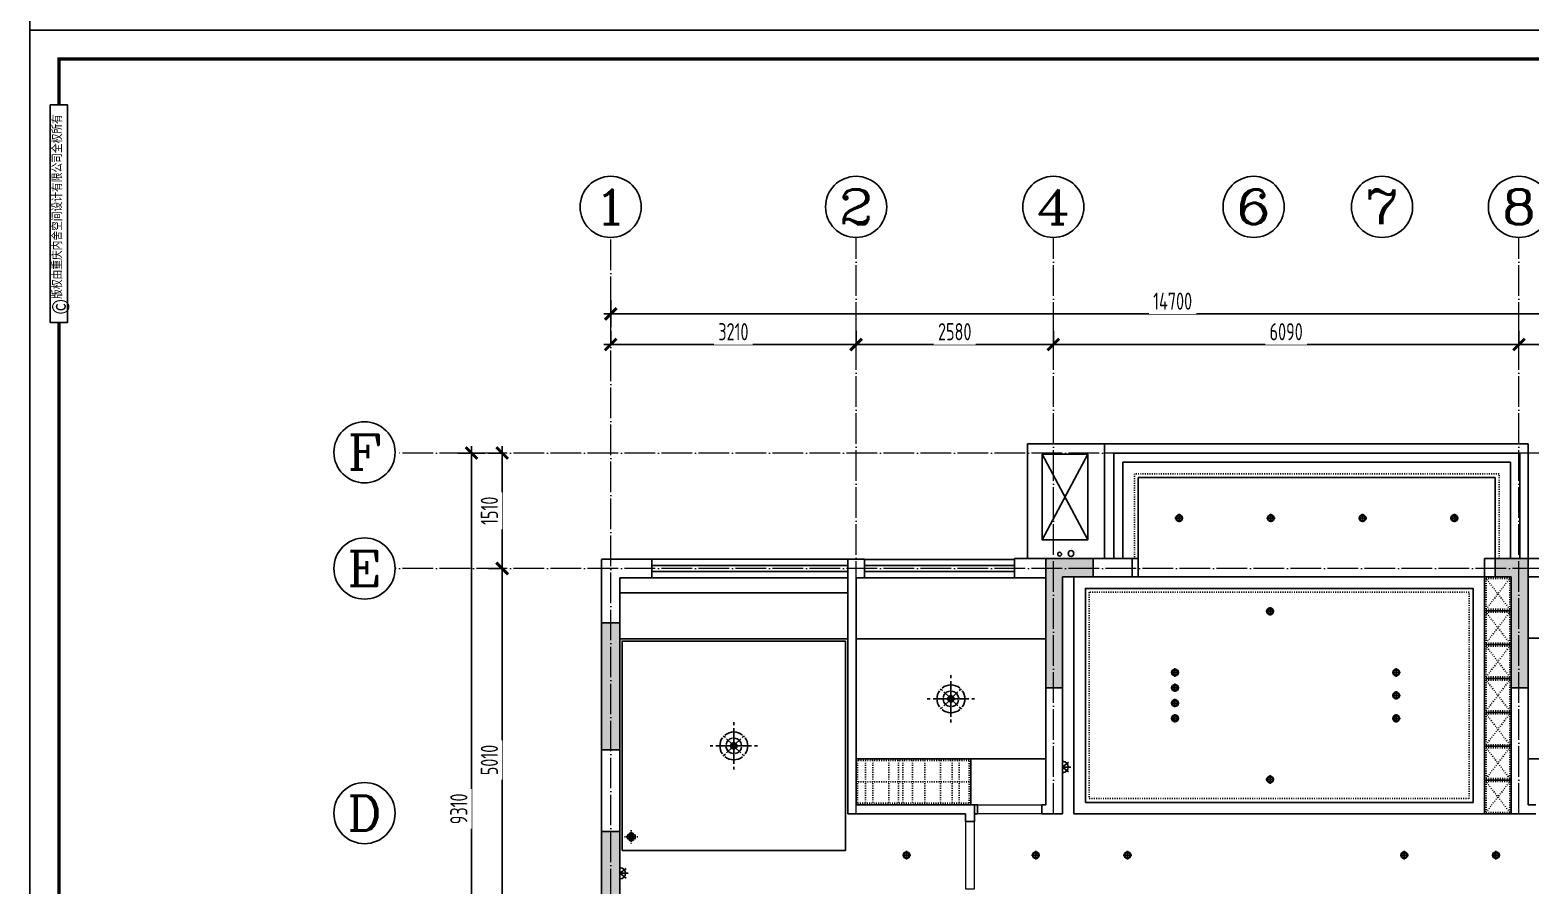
# Model space of a CAD drawing. Header units: inches. Extents: x -50945 to 250244, y -404780 to 18493.
# Drawn here: x 91323 to 110943, y -371012 to -359828 of the extents above; entities that cross this region are included whole.
import ezdxf
from ezdxf.enums import TextEntityAlignment as Align

# ---------------------------------------------------------------- set-up
doc = ezdxf.new("R2010")
doc.units = ezdxf.units.IN
doc.header["$MEASUREMENT"] = 0
doc.linetypes.add('ACAD_ISO03W100', pattern=[30, 12, -18])
doc.linetypes.add('DOTE', pattern=[2.42, 2, -0.2, 0.02, -0.2])
for name, color, linetype in [('15开关布置图-YJ', 2, 'Continuous'), ('AXIS', 1, 'Continuous'), ('AXIS_TEXT', 7, 'Continuous'), ('A图框', 7, 'Continuous'), ('D-ARCHI', 250, 'Continuous'), ('EVH 立面填充', 8, 'Continuous'), ('IBS-003-建筑窗框', 3, 'Continuous'), ('IBS-182-原建筑非承重墙', 150, 'Continuous'), ('IBS-200-原建筑承重墙柱', 200, 'Continuous'), ('IBS-63-原建筑窗', 63, 'Continuous'), ('IDS-040-固定高家具', 40, 'Continuous'), ('IRC-2-天花灯具', 2, 'Continuous'), ('IRC-30-天花轮廓线', 30, 'Continuous'), ('外标注', 50, 'Continuous')]:
    doc.layers.add(name, color=color, linetype=linetype)
doc.layers.add('门', color=65, linetype='Continuous', lineweight=13)
doc.styles.add('04.YBC-外标注3.0', font='', dxfattribs={"width": 0.8, "height": 3})
doc.styles.add('_TCH_AXIS', font='COMPLEX', dxfattribs={"bigfont": 'GBCBIG'})
doc.styles.add('COMPLEX', font='COMPLEX')
doc.styles.add('HBA-DIMT', font='ARCHS.SHX', dxfattribs={"width": 0.8})
doc.styles.get('04.YBC-外标注3.0').set_extended_font_data('SimSun')
doc.dimstyles.new('HBA_40', dxfattribs={"dimscale": 50, "dimtxt": 2.5, "dimasz": 0.1, "dimexe": 2, "dimexo": 2.5, "dimgap": 0.6, "dimtad": 1, "dimdec": 0, "dimrnd": 5, "dimzin": 0, "dimtxsty": 'HBA-DIMT', "dimblk": 'HBA_DIMENSION_TICK', "dimblk1": 'HBA_DIMENSION_TICK', "dimblk2": 'HBA_DIMENSION_TICK', "dimcen": 0.125, "dimclrd": 44, "dimclre": 44, "dimclrt": 2, "dimadec": 0, "dimazin": 0, "dimtfac": 1, "dimtdec": 0, "dimtix": 1, "dimtmove": 1, "dimatfit": 3, "dimldrblk": 'HBA_Leader_Dot', "dimfxl": 0, "dimtvp": 1, "dimtfill": 1, "dimtolj": 1, "dimtzin": 0, "dimarcsym": 0})

# ---------------------------------------------------------------- blocks, each defined once
blk = doc.blocks.new('HBA_DIMENSION_TICK')
at = {"color": 0, "linetype": 'ByBlock'}
for p, q in [((-10, 0), (0, 0)), ((0, 0), (10, 0))]:
    blk.add_line(p, q, dxfattribs=at)
at = {"color": 50, "linetype": 'ByBlock'}
blk.add_solid([(-10, -7), (-7, -10), (7, 10), (10, 7)], dxfattribs=at)
blk = doc.blocks.new('*D572')
at = {"layer": 'Defpoints', "color": 0, "transparency": 16777216}
for p in [(102129, -363942), (98919, -364167), (102129, -364167)]:
    blk.add_point(p, dxfattribs=at)
at = {"layer": '外标注', "color": 44, "lineweight": -2, "transparency": 16777216}
for p, q in [((98919, -363942), (98919, -363762)), ((98928, -363942), (102120, -363942)), ((102129, -363942), (102129, -363762))]:
    blk.add_line(p, q, dxfattribs=at)
at = {"layer": '外标注', "color": 44, "lineweight": -2, "transparency": 16777216, "xscale": 9, "yscale": 9, "zscale": 9, "rotation": 180}
blk.add_blockref('HBA_DIMENSION_TICK', (98919, -363942), dxfattribs=at)
at = {"layer": '外标注', "color": 44, "lineweight": -2, "transparency": 16777216, "xscale": 9, "yscale": 9, "zscale": 9}
blk.add_blockref('HBA_DIMENSION_TICK', (102129, -363942), dxfattribs=at)
at = {"layer": '外标注', "color": 2, "transparency": 16777216, "insert": (100524, -363775), "char_height": 225, "attachment_point": 5, "style": 'HBA-DIMT', "bg_fill": 3, "box_fill_scale": 1.25, "bg_fill_color": 256, "bg_fill_true_color": 13158600, "bg_fill_transparency": 0}
blk.add_mtext('\\A1;3210', dxfattribs=at)
blk = doc.blocks.new('HBA_Leader_Dot')
at = {"color": 0, "linetype": 'ByBlock'}
blk.add_line((-5, 0), (-10, 0), dxfattribs=at)
at = {"color": 0, "linetype": 'ByBlock', "const_width": 5}
blk.add_lwpolyline([(-2.5, 0, 1), (2.5, 0, 1)], format="xyb", close=True, dxfattribs=at)
blk = doc.blocks.new('*D573')
at = {"layer": 'Defpoints', "color": 0, "transparency": 16777216}
for p in [(104709, -363942), (102129, -364167), (104709, -364167)]:
    blk.add_point(p, dxfattribs=at)
at = {"layer": '外标注', "color": 44, "lineweight": -2, "transparency": 16777216}
for p, q in [((102129, -363942), (102129, -363762)), ((102138, -363942), (104700, -363942)), ((104709, -363942), (104709, -363762))]:
    blk.add_line(p, q, dxfattribs=at)
at = {"layer": '外标注', "color": 44, "lineweight": -2, "transparency": 16777216, "xscale": 9, "yscale": 9, "zscale": 9, "rotation": 180}
blk.add_blockref('HBA_DIMENSION_TICK', (102129, -363942), dxfattribs=at)
at = {"layer": '外标注', "color": 44, "lineweight": -2, "transparency": 16777216, "xscale": 9, "yscale": 9, "zscale": 9}
blk.add_blockref('HBA_DIMENSION_TICK', (104709, -363942), dxfattribs=at)
at = {"layer": '外标注', "color": 2, "transparency": 16777216, "insert": (103419, -363775), "char_height": 225, "attachment_point": 5, "style": 'HBA-DIMT', "bg_fill": 3, "box_fill_scale": 1.25, "bg_fill_color": 256, "bg_fill_true_color": 13158600, "bg_fill_transparency": 0}
blk.add_mtext('\\A1;2580', dxfattribs=at)
blk = doc.blocks.new('*D574')
at = {"layer": 'Defpoints', "color": 0, "transparency": 16777216}
for p in [(110799, -363942), (104709, -364167), (110799, -364167)]:
    blk.add_point(p, dxfattribs=at)
at = {"layer": '外标注', "color": 44, "lineweight": -2, "transparency": 16777216}
for p, q in [((104709, -363942), (104709, -363762)), ((104718, -363942), (110790, -363942)), ((110799, -363942), (110799, -363762))]:
    blk.add_line(p, q, dxfattribs=at)
at = {"layer": '外标注', "color": 44, "lineweight": -2, "transparency": 16777216, "xscale": 9, "yscale": 9, "zscale": 9, "rotation": 180}
blk.add_blockref('HBA_DIMENSION_TICK', (104709, -363942), dxfattribs=at)
at = {"layer": '外标注', "color": 44, "lineweight": -2, "transparency": 16777216, "xscale": 9, "yscale": 9, "zscale": 9}
blk.add_blockref('HBA_DIMENSION_TICK', (110799, -363942), dxfattribs=at)
at = {"layer": '外标注', "color": 2, "transparency": 16777216, "insert": (107754, -363775), "char_height": 225, "attachment_point": 5, "style": 'HBA-DIMT', "bg_fill": 3, "box_fill_scale": 1.25, "bg_fill_color": 256, "bg_fill_true_color": 13158600, "bg_fill_transparency": 0}
blk.add_mtext('\\A1;6090', dxfattribs=at)
blk = doc.blocks.new('*D575')
at = {"layer": 'Defpoints', "color": 0, "transparency": 16777216}
for p in [(113619, -363942), (110799, -364167), (113619, -364167)]:
    blk.add_point(p, dxfattribs=at)
at = {"layer": '外标注', "color": 44, "lineweight": -2, "transparency": 16777216}
for p, q in [((110799, -363942), (110799, -363762)), ((110808, -363942), (113610, -363942)), ((113619, -363942), (113619, -363762))]:
    blk.add_line(p, q, dxfattribs=at)
at = {"layer": '外标注', "color": 44, "lineweight": -2, "transparency": 16777216, "xscale": 9, "yscale": 9, "zscale": 9, "rotation": 180}
blk.add_blockref('HBA_DIMENSION_TICK', (110799, -363942), dxfattribs=at)
at = {"layer": '外标注', "color": 44, "lineweight": -2, "transparency": 16777216, "xscale": 9, "yscale": 9, "zscale": 9}
blk.add_blockref('HBA_DIMENSION_TICK', (113619, -363942), dxfattribs=at)
at = {"layer": '外标注', "color": 2, "transparency": 16777216, "insert": (112209, -363775), "char_height": 225, "attachment_point": 5, "style": 'HBA-DIMT', "bg_fill": 3, "box_fill_scale": 1.25, "bg_fill_color": 256, "bg_fill_true_color": 13158600, "bg_fill_transparency": 0}
blk.add_mtext('\\A1;2820', dxfattribs=at)
blk = doc.blocks.new('*D576')
at = {"layer": 'Defpoints', "color": 0, "transparency": 16777216}
for p in [(113619, -363542), (98919, -363942), (113619, -363942)]:
    blk.add_point(p, dxfattribs=at)
at = {"layer": '外标注', "color": 44, "lineweight": -2, "transparency": 16777216}
for p, q in [((98919, -363717), (98919, -363362)), ((113619, -363717), (113619, -363362)), ((98928, -363542), (113610, -363542))]:
    blk.add_line(p, q, dxfattribs=at)
at = {"layer": '外标注', "color": 44, "lineweight": -2, "transparency": 16777216, "xscale": 9, "yscale": 9, "zscale": 9, "rotation": 180}
blk.add_blockref('HBA_DIMENSION_TICK', (98919, -363542), dxfattribs=at)
at = {"layer": '外标注', "color": 44, "lineweight": -2, "transparency": 16777216, "xscale": 9, "yscale": 9, "zscale": 9}
blk.add_blockref('HBA_DIMENSION_TICK', (113619, -363542), dxfattribs=at)
at = {"layer": '外标注', "color": 2, "transparency": 16777216, "insert": (106269, -363375), "char_height": 225, "attachment_point": 5, "style": 'HBA-DIMT', "bg_fill": 3, "box_fill_scale": 1.25, "bg_fill_color": 256, "bg_fill_true_color": 13158600, "bg_fill_transparency": 0}
blk.add_mtext('\\A1;14700', dxfattribs=at)
blk = doc.blocks.new('*D579')
at = {"layer": 'Defpoints', "color": 0, "transparency": 16777216}
for p in [(97499, -366872), (97700, -366872), (97700, -371882)]:
    blk.add_point(p, dxfattribs=at)
at = {"layer": '外标注', "color": 44, "lineweight": -2, "transparency": 16777216}
for p, q in [((97499, -366872), (97319, -366872)), ((97499, -371873), (97499, -366881)), ((97499, -371882), (97319, -371882))]:
    blk.add_line(p, q, dxfattribs=at)
at = {"layer": '外标注', "color": 44, "lineweight": -2, "transparency": 16777216, "xscale": 9, "yscale": 9, "zscale": 9}
for p, rotation in [((97499, -366872), 90), ((97499, -371882), 270)]:
    blk.add_blockref('HBA_DIMENSION_TICK', p, dxfattribs=dict(at, rotation=rotation))
at = {"layer": '外标注', "color": 2, "transparency": 16777216, "insert": (97332, -369377), "char_height": 225, "attachment_point": 5, "rotation": 90, "style": 'HBA-DIMT', "bg_fill": 3, "box_fill_scale": 1.25, "bg_fill_color": 256, "bg_fill_true_color": 13158600, "bg_fill_transparency": 0}
blk.add_mtext('\\A1;5010', dxfattribs=at)
blk = doc.blocks.new('*D580')
at = {"layer": 'Defpoints', "color": 0, "transparency": 16777216}
for p in [(97499, -365362), (97700, -365362), (97700, -366872)]:
    blk.add_point(p, dxfattribs=at)
at = {"layer": '外标注', "color": 44, "lineweight": -2, "transparency": 16777216}
for p, q in [((97499, -365362), (97319, -365362)), ((97499, -366863), (97499, -365371)), ((97499, -366872), (97319, -366872))]:
    blk.add_line(p, q, dxfattribs=at)
at = {"layer": '外标注', "color": 44, "lineweight": -2, "transparency": 16777216, "xscale": 9, "yscale": 9, "zscale": 9}
for p, rotation in [((97499, -365362), 90), ((97499, -366872), 270)]:
    blk.add_blockref('HBA_DIMENSION_TICK', p, dxfattribs=dict(at, rotation=rotation))
at = {"layer": '外标注', "color": 2, "transparency": 16777216, "insert": (97332, -366117), "char_height": 225, "attachment_point": 5, "rotation": 90, "style": 'HBA-DIMT', "bg_fill": 3, "box_fill_scale": 1.25, "bg_fill_color": 256, "bg_fill_true_color": 13158600, "bg_fill_transparency": 0}
blk.add_mtext('\\A1;1510', dxfattribs=at)
blk = doc.blocks.new('*D581')
at = {"layer": 'Defpoints', "color": 0, "transparency": 16777216}
for p in [(97099, -365362), (97499, -365362), (97499, -374671)]:
    blk.add_point(p, dxfattribs=at)
at = {"layer": '外标注', "color": 44, "lineweight": -2, "transparency": 16777216}
for p, q in [((97274, -365362), (96919, -365362)), ((97099, -374662), (97099, -365371)), ((97274, -374671), (96919, -374671))]:
    blk.add_line(p, q, dxfattribs=at)
at = {"layer": '外标注', "color": 44, "lineweight": -2, "transparency": 16777216, "xscale": 9, "yscale": 9, "zscale": 9}
for p, rotation in [((97099, -365362), 90), ((97099, -374671), 270)]:
    blk.add_blockref('HBA_DIMENSION_TICK', p, dxfattribs=dict(at, rotation=rotation))
at = {"layer": '外标注', "color": 2, "transparency": 16777216, "insert": (96932, -370016), "char_height": 225, "attachment_point": 5, "rotation": 90, "style": 'HBA-DIMT', "bg_fill": 3, "box_fill_scale": 1.25, "bg_fill_color": 256, "bg_fill_true_color": 13158600, "bg_fill_transparency": 0}
blk.add_mtext('\\A1;9310', dxfattribs=at)
blk = doc.blocks.new('_AXISO')
blk.add_circle((0, 0), 0.5)
at = {"layer": 'AXIS_TEXT', "style": 'COMPLEX', "width": 1.041667}
blk.add_attdef('A', text='', height=0.56, dxfattribs=at).set_placement((-0.25, -0.28), (0.25, -0.28), align=Align.FIT)
blk = doc.blocks.new('gegeg')
at = {"layer": 'A图框'}
for points in [[(162587, -39218), (162587, -60008), (133187, -60008), (133187, -39218)], [(133431, -40125), (133643, -40125), (133643, -42755), (133431, -42755)]]:
    blk.add_lwpolyline(points, close=True, dxfattribs=at)
at = {"layer": 'A图框', "const_width": 42}
for points in [[(133537, -40125), (133537, -39568), (162237, -39568), (162237, -57908)], [(133537, -57908), (133537, -42755)]]:
    blk.add_lwpolyline(points, dxfattribs=at)
at = {"layer": 'A图框', "rotation": 90, "style": '04.YBC-外标注3.0'}
for s, insert, char_height, width, attachment_point in [('版权由重庆内舍空间设计有限公司全权所有', (133460, -42471), 105, 2420.6, 1), ('©', (133559, -42567), 210, 191.34, 5)]:
    blk.add_mtext(s, dxfattribs=dict(at, insert=insert, char_height=char_height, width=width, attachment_point=attachment_point))
blk = doc.blocks.new('A$C2C253EB8')
at = {"layer": 'IRC-2-天花灯具', "color": 250}
for p, q in [((0, 55), (110, 55)), ((55, 0), (55, 110))]:
    blk.add_line(p, q, dxfattribs=at)
at = {"layer": 'IRC-2-天花灯具', "color": 2}
blk.add_ellipse((55, 55), major_axis=(44, 0), ratio=1, start_param=1.571461413961594, end_param=7.85464672114118, dxfattribs=at)
at = {"layer": 'IRC-2-天花灯具', "color": 251}
blk.add_ellipse((55, 55), major_axis=(33, 0), ratio=1, start_param=1.570667, end_param=7.853852, dxfattribs=at)
blk = doc.blocks.new('A$C677541E1')
at = {"linetype": 'Continuous'}
for p, q in [((611, 1221), (611, 1145)), ((611, 1145), (611, 1221)), ((368, 854), (398, 823)), ((398, 823), (368, 854)), ((428, 793), (580, 642)), ((580, 642), (428, 793)), ((611, 1069), (611, 689)), ((611, 689), (611, 1069)), ((642, 642), (793, 793)), ((793, 793), (642, 642)), ((823, 823), (854, 854)), ((854, 854), (823, 823)), ((0, 611), (76, 611)), ((76, 611), (0, 611)), ((153, 611), (532, 611)), ((532, 611), (153, 611)), ((368, 368), (398, 398)), ((398, 398), (368, 368)), ((428, 428), (580, 580)), ((580, 580), (428, 428)), ((611, 532), (611, 153)), ((611, 153), (611, 532)), ((642, 580), (793, 428)), ((793, 428), (642, 580)), ((689, 611), (1069, 611)), ((1069, 611), (689, 611)), ((823, 398), (854, 368)), ((854, 368), (823, 398)), ((1221, 611), (1145, 611)), ((1145, 611), (1221, 611)), ((611, 76), (611, 0)), ((611, 0), (611, 76))]:
    blk.add_line(p, q, dxfattribs=at)
at = {"linetype": 'Continuous', "extrusion": (0, 0, -1)}
for major_axis, start_param, end_param in [((-358, 1), -0.003333, 0.613772), ((349, 78), 4.06277, 4.162216), ((349, 78), 4.06277, 4.162216), ((-358, 0), 0.888621, 2.252972), ((-349, 78), 2.120969, 2.220415), ((-349, 78), 2.120969, 2.220415), ((358, 1), -0.613772, 0.003333), ((358, 1), 2.52782, 3.144925), ((78.3, 0), 0.000513, 6.283698), ((78.3, 1), 3.385592, 4.494095), ((-78.3, 1), -1.352502, -0.243999), ((-39.1, 0.4), 3.131185, 9.41437), ((39.1, 0.4), 3.382419, 4.490922), ((-39.1, 0.4), -1.349329, -0.240826), ((-39.1, 0.4), 1.792263, 2.900766), ((39.1, 0.4), 0.240826, 1.349329), ((-78.3, 1), 1.78909, 2.897593), ((78.3, 1), 0.243999, 1.352502), ((-358, 1), 3.13826, 3.755365), ((-349, 78), -1.020623, -0.921177), ((-349, 78), -1.020623, -0.921177), ((-358, 0), 4.030214, 5.394564), ((349, 78), 0.921177, 1.020623), ((349, 78), 0.921177, 1.020623)]:
    blk.add_ellipse((611, 611), major_axis=major_axis, ratio=1, start_param=start_param, end_param=end_param, dxfattribs=at)
at = {"linetype": 'Continuous'}
for major_axis, start_param, end_param in [((-141, 143), -0.608759, 0.008346), ((-146, 139), -0.825662, -0.726216), ((-146, 139), -0.825662, -0.726216), ((-143, 142), 4.028499, 5.392849), ((-171, 105), 0.467757, 0.567203), ((-171, 105), 0.467757, 0.567203), ((-143, 142), 0.886906, 2.251257), ((-144, 140), -0.014456, 0.602649), ((-32.1, 30.1), 3.109878, 9.393063), ((-32.1, 30.1), 0.2, 1.308503), ((-14.8, 16.2), 3.186593, 9.469778), ((-31, 31.2), -1.336602, -0.228099), ((-31, 31.2), 1.804991, 2.913494), ((-15.1, 16), 0.25847, 1.366973), ((-16.1, 15), -1.374959, -0.266456), ((-16.1, 15), 1.766633, 2.875136), ((-146, 139), 2.315931, 2.415377), ((-146, 139), 2.315931, 2.415377), ((-15.1, 16), 3.400063, 4.508566), ((-141, 143), 2.532833, 3.149938), ((-32.1, 30.1), 3.341592, 4.450095), ((-144, 140), 3.127137, 3.744242), ((-171, 105), 3.609349, 3.708795), ((-171, 105), 3.609349, 3.708795)]:
    blk.add_ellipse((611, 611), major_axis=major_axis, ratio=1, start_param=start_param, end_param=end_param, dxfattribs=at)
blk = doc.blocks.new('fhty')
at = {"layer": 'IRC-2-天花灯具'}
for p, q in [((717910, -196860), (717910, -197065)), ((717910, -196962), (717990, -196900)), ((717910, -196962), (718019, -196962)), ((717910, -196962), (717990, -197025))]:
    blk.add_line(p, q, dxfattribs=at)
blk.add_arc((717910, -196962), 74.3, 270, 90, dxfattribs=at)

msp = doc.modelspace()

# ---------------------------------------------------------------- hatches: boundary and pattern name
at = {"layer": 'EVH 立面填充'}
h = msp.add_hatch(color=256, dxfattribs=at)
h.dxf.hatch_style = 1
h.paths.add_polyline_path([(104828.67, -366982.18), (105228.67, -366982.18), (105228.67, -366742.18), (104608.67, -366742.18), (104608.67, -368432.18), (104828.67, -368432.18)])
h = msp.add_hatch(color=256, dxfattribs=at)
h.dxf.hatch_style = 1
h.paths.add_polyline_path([(110698.67, -366982.18), (110698.67, -368432.18), (110918.67, -368432.18), (110918.67, -366742.18), (110488.67, -366742.18), (110488.67, -366982.18)])
h = msp.add_hatch(color=256, dxfattribs=at)
h.dxf.hatch_style = 1
h.paths.add_polyline_path([(98798.67, -369242.18), (99038.67, -369242.18), (99038.67, -367582.18), (98798.67, -367582.18)])
h = msp.add_hatch(color=256, dxfattribs=at)
h.dxf.hatch_style = 1
h.paths.add_polyline_path([(99038.67, -371762.18), (99038.67, -370312.18), (98798.67, -370312.18), (98798.67, -372002.18), (99438.67, -372002.18), (99438.67, -371762.18)])

# ---------------------------------------------------------------- linework, layer by layer
for p in [(110348.67, -367425.04), (110348.67, -367867.89), (110348.67, -368310.75), (110348.67, -368753.61), (110348.67, -369196.47), (110348.67, -369639.32)]:
    msp.add_point(p)
at = {"layer": 'IBS-003-建筑窗框', "color": 251, "ltscale": 10}
for p, q in [((110918.67, -365241.94), (105378.67, -365241.94)), ((105378.67, -365241.94), (105378.67, -366742.18)), ((110918.67, -366742.18), (110918.67, -365241.94)), ((110688.67, -365481.94), (105618.67, -365481.94)), ((105618.67, -365481.94), (105618.67, -366742.18)), ((110688.67, -366742.18), (110688.67, -365481.94)), ((110488.67, -365681.94), (105818.67, -365681.94)), ((105818.67, -365681.94), (105818.67, -366742.18)), ((110488.67, -366742.18), (110488.67, -365681.94)), ((99458.67, -366751.18), (102018.67, -366751.18)), ((102238.67, -366752.18), (104198.67, -366752.18)), ((99458.67, -366992.18), (102018.67, -366992.18)), ((102238.67, -366992.18), (104198.67, -366992.18))]:
    msp.add_line(p, q, dxfattribs=at)
at = {"layer": 'IBS-182-原建筑非承重墙'}
for p, q in [((104368.67, -366742.18), (104368.67, -365241.94)), ((105378.67, -365241.94), (104368.67, -365241.94)), ((104560.74, -366495.84), (105158.86, -365377.05)), ((105158.86, -366495.84), (104560.74, -365377.05)), ((99458.67, -366751.18), (98798.67, -366751.18)), ((98798.67, -367582.18), (98798.67, -366752.18)), ((99458.67, -366992.18), (99458.67, -366751.18)), ((102018.67, -366751.18), (102238.67, -366751.18)), ((102018.67, -370082.18), (102018.67, -366752.18)), ((102238.67, -366751.18), (102238.67, -366992.18)), ((104198.67, -366992.18), (104198.67, -366742.18)), ((104198.67, -366742.18), (104608.67, -366742.18)), ((105228.67, -366742.18), (105738.67, -366742.18)), ((105738.67, -366982.18), (105738.67, -366742.18)), ((110918.67, -366742.18), (111268.67, -366742.18)), ((99038.67, -367582.18), (99038.67, -366992.18)), ((99038.67, -366992.18), (99458.67, -366992.18)), ((102128.67, -369962.18), (102128.67, -366992.18)), ((102128.67, -366992.18), (102238.67, -366992.18)), ((104608.67, -366992.18), (104198.67, -366992.18)), ((105738.67, -366982.18), (105228.67, -366982.18)), ((111268.67, -366982.18), (110918.67, -366982.18)), ((99038.67, -367792.18), (102018.67, -367792.18)), ((104608.67, -367792.18), (102128.67, -367792.18)), ((104608.67, -368432.18), (104608.67, -369962.18)), ((104828.67, -368432.18), (104828.67, -370082.18)), ((110698.67, -368432.18), (110698.67, -370082.18)), ((110918.67, -368432.18), (110918.67, -369962.18)), ((98798.67, -370312.18), (98798.67, -369242.18)), ((99038.67, -370312.18), (99038.67, -369242.18)), ((103678.67, -369962.18), (102128.67, -369962.18)), ((103678.67, -370182.18), (103678.67, -369962.18)), ((104558.67, -370082.18), (104558.67, -369962.18)), ((104558.67, -369962.18), (104608.67, -369962.18)), ((111018.67, -369962.18), (110918.67, -369962.18)), ((103558.67, -370082.18), (102018.67, -370082.18)), ((103558.67, -370182.18), (103558.67, -370082.18)), ((103678.67, -370182.18), (103558.67, -370182.18)), ((104828.67, -370082.18), (104558.67, -370082.18)), ((111018.67, -370082.18), (110698.67, -370082.18))]:
    msp.add_line(p, q, dxfattribs=at)
for points in [[(104560.74, -365377.05), (105158.86, -365377.05), (105158.86, -366495.84), (104560.74, -366495.84)], [(105738.67, -366982.18), (105818.67, -366982.18), (105818.67, -366742.18), (105738.67, -366742.18)], [(110348.67, -366982.18), (110488.67, -366982.18), (110488.67, -366742.18), (110348.67, -366742.18)], [(103678.67, -369962.18), (103718.67, -369962.18), (103718.67, -370082.18), (103678.67, -370082.18)]]:
    msp.add_lwpolyline(points, close=True, dxfattribs=at)
for centre, radius in [((104790.89, -366684.27), 25), ((104939.85, -366675.7), 37.5)]:
    msp.add_circle(centre, radius, dxfattribs=at)
at = {"layer": 'IBS-200-原建筑承重墙柱', "ltscale": 0.02}
for p, q in [((104608.67, -368432.18), (104608.67, -366742.18)), ((105228.67, -366742.18), (104608.67, -366742.18)), ((105228.67, -366742.18), (105228.67, -366982.18)), ((110488.67, -366982.18), (110488.67, -366742.18)), ((110918.67, -366742.18), (110488.67, -366742.18)), ((110918.67, -368432.18), (110918.67, -366742.18)), ((104828.67, -366982.18), (104828.67, -368432.18)), ((104828.67, -366982.18), (105228.67, -366982.18)), ((110698.67, -366982.18), (110488.67, -366982.18)), ((110698.67, -368432.18), (110698.67, -366982.18)), ((98798.67, -367582.18), (99038.67, -367582.18)), ((98798.67, -369242.18), (98798.67, -367582.18)), ((99038.67, -367582.18), (99038.67, -369242.18)), ((104828.67, -368432.18), (104608.67, -368432.18)), ((110918.67, -368432.18), (110698.67, -368432.18)), ((98798.67, -369242.18), (99038.67, -369242.18)), ((99038.67, -370312.18), (98798.67, -370312.18)), ((98798.67, -370312.18), (98798.67, -372002.18)), ((99038.67, -370312.18), (99038.67, -371762.18))]:
    msp.add_line(p, q, dxfattribs=at)
at = {"layer": 'IBS-63-原建筑窗'}
for p, q in [((110808.67, -365361.94), (105498.67, -365361.94)), ((105498.67, -365361.94), (105498.67, -366742.18)), ((110808.67, -366742.18), (110808.67, -365361.94)), ((99458.67, -366831.18), (102018.67, -366831.18)), ((102238.67, -366832.18), (104198.67, -366832.18)), ((99458.67, -366912.18), (102018.67, -366912.18)), ((102238.67, -366912.18), (104198.67, -366912.18))]:
    msp.add_line(p, q, dxfattribs=at)
at = {"layer": 'IDS-040-固定高家具'}
for p, q in [((110348.67, -366982.18), (110348.67, -370082.18)), ((110348.67, -366982.18), (110698.67, -366982.18)), ((110348.67, -367425.04), (110698.67, -367425.04)), ((110348.67, -367867.89), (110698.67, -367867.89)), ((110348.67, -368310.75), (110698.67, -368310.75)), ((110348.67, -368753.61), (110698.67, -368753.61)), ((110348.67, -369196.47), (110698.67, -369196.47)), ((103628.67, -369362.18), (102128.67, -369362.18)), ((103628.67, -369962.18), (103628.67, -369362.18)), ((110348.67, -369639.32), (110698.67, -369639.32)), ((110348.67, -370082.18), (110698.67, -370082.18))]:
    msp.add_line(p, q, dxfattribs=at)
at = {"layer": 'IDS-040-固定高家具', "linetype": 'ACAD_ISO03W100'}
for p, q in [((110368.67, -367405.04), (110678.67, -367002.18)), ((110678.67, -367405.04), (110368.67, -367002.18)), ((110368.67, -367847.89), (110678.67, -367445.04)), ((110678.67, -367847.89), (110368.67, -367445.04)), ((110368.67, -368290.75), (110678.67, -367887.89)), ((110678.67, -368290.75), (110368.67, -367887.89)), ((110368.67, -368733.61), (110678.67, -368330.75)), ((110678.67, -368733.61), (110368.67, -368330.75)), ((110368.67, -369176.47), (110678.67, -368773.61)), ((110678.67, -369176.47), (110368.67, -368773.61)), ((110368.67, -369619.32), (110678.67, -369216.47)), ((110678.67, -369619.32), (110368.67, -369216.47)), ((102252.09, -369382.18), (102252.09, -369942.18)), ((102347.13, -369382.18), (102347.13, -369942.18)), ((102557.37, -369382.18), (102557.37, -369942.18)), ((102681.21, -369382.18), (102681.21, -369942.18)), ((102738.81, -369382.18), (102738.81, -369942.18)), ((102865.52, -369382.18), (102865.52, -369942.18)), ((103026.8, -369382.18), (103026.8, -369942.18)), ((103231.28, -369382.18), (103231.28, -369942.18)), ((103386.8, -369382.18), (103386.8, -369942.18)), ((103476.08, -369382.18), (103476.08, -369942.18)), ((103608.67, -369662.18), (102148.67, -369662.18)), ((110368.67, -370062.18), (110678.67, -369659.32)), ((110678.67, -370062.18), (110368.67, -369659.32))]:
    msp.add_line(p, q, dxfattribs=at)
for points in [[(110368.67, -367405.04), (110678.67, -367405.04), (110678.67, -367002.18), (110368.67, -367002.18)], [(110368.67, -367847.89), (110678.67, -367847.89), (110678.67, -367445.04), (110368.67, -367445.04)], [(110368.67, -368290.75), (110678.67, -368290.75), (110678.67, -367887.89), (110368.67, -367887.89)], [(110368.67, -368733.61), (110678.67, -368733.61), (110678.67, -368330.75), (110368.67, -368330.75)], [(110368.67, -369176.47), (110678.67, -369176.47), (110678.67, -368773.61), (110368.67, -368773.61)], [(110368.67, -369619.32), (110678.67, -369619.32), (110678.67, -369216.47), (110368.67, -369216.47)], [(102148.67, -369942.18), (103608.67, -369942.18), (103608.67, -369382.18), (102148.67, -369382.18)], [(110368.67, -370062.18), (110678.67, -370062.18), (110678.67, -369659.32), (110368.67, -369659.32)]]:
    msp.add_lwpolyline(points, close=True, dxfattribs=at)
at = {"layer": 'IRC-2-天花灯具', "linetype": 'ACAD_ISO03W100'}
for p, q in [((105768.67, -365631.94), (105768.67, -366742.18)), ((110538.67, -365631.94), (105768.67, -365631.94)), ((110538.67, -366742.18), (110538.67, -365631.94))]:
    msp.add_line(p, q, dxfattribs=at)
msp.add_lwpolyline([(105178.67, -369882.18), (110148.67, -369882.18), (110148.67, -367182.18), (105178.67, -367182.18)], close=True, dxfattribs=at)
at = {"layer": 'IRC-30-天花轮廓线'}
for p, q in [((104978.67, -366982.18), (104978.67, -370082.18)), ((105738.67, -366982.18), (110348.67, -366982.18)), ((99038.67, -367192.18), (102018.67, -367192.18)), ((113498.67, -367782.18), (110918.67, -367782.18)), ((103628.67, -369362.18), (104608.67, -369362.18)), ((113498.67, -369362.18), (110918.67, -369362.18)), ((104978.67, -370082.18), (110348.67, -370082.18))]:
    msp.add_line(p, q, dxfattribs=at)
for points in [[(105128.67, -369932.18), (110198.67, -369932.18), (110198.67, -367132.18), (105128.67, -367132.18)], [(99068.67, -370562.18), (101988.67, -370562.18), (101988.67, -367822.18), (99068.67, -367822.18)]]:
    msp.add_lwpolyline(points, close=True, dxfattribs=at)
at = {"layer": '门', "color": 8, "lineweight": 5}
for points in [[(103718.67, -369962.18), (104558.67, -369962.18), (104558.67, -370082.18), (103718.67, -370082.18)], [(103558.37, -371062.18), (103678.67, -371062.18), (103678.67, -370182.18), (103558.37, -370182.18)]]:
    msp.add_lwpolyline(points, close=True, dxfattribs=at)

# ---------------------------------------------------------------- block references
at = {"layer": '15开关布置图-YJ', "color": 2, "xscale": 1.081091401797356, "yscale": 1.081091401797356, "zscale": 1.081091401797356}
msp.add_blockref('gegeg', (-52664.31, -294954.08), dxfattribs=at)
at = {"layer": 'AXIS'}
ref = msp.add_blockref('_AXISO', (98918.67, -362141.94), dxfattribs=dict(at, xscale=800, yscale=800, zscale=800))
ref.add_attrib('A', '1', dxfattribs={"layer": 'AXIS_TEXT', "height": 452.55, "style": '_TCH_AXIS', "width": 2.333333}).set_placement((98692.4, -362368.21), (99144.95, -362368.21), align=Align.FIT)
ref = msp.add_blockref('_AXISO', (102128.67, -362141.94), dxfattribs=dict(at, xscale=800, yscale=800, zscale=800))
ref.add_attrib('A', '2', dxfattribs={"layer": 'AXIS_TEXT', "height": 452.55, "style": '_TCH_AXIS', "width": 1.5}).set_placement((101902.4, -362368.21), (102354.95, -362368.21), align=Align.FIT)
ref = msp.add_blockref('_AXISO', (104708.67, -362141.94), dxfattribs=dict(at, xscale=800, yscale=800, zscale=800))
ref.add_attrib('A', '4', dxfattribs={"layer": 'AXIS_TEXT', "height": 452.55, "style": '_TCH_AXIS', "width": 1.3125}).set_placement((104482.4, -362368.21), (104934.95, -362368.21), align=Align.FIT)
ref = msp.add_blockref('_AXISO', (107328.37, -362141.94), dxfattribs=dict(at, xscale=800, yscale=800, zscale=800))
ref.add_attrib('A', '6', dxfattribs={"layer": 'AXIS_TEXT', "height": 452.55, "style": '_TCH_AXIS', "width": 1.5}).set_placement((107102.1, -362368.21), (107554.64, -362368.21), align=Align.FIT)
ref = msp.add_blockref('_AXISO', (109008.37, -362141.94), dxfattribs=dict(at, xscale=800, yscale=800, zscale=800))
ref.add_attrib('A', '7', dxfattribs={"layer": 'AXIS_TEXT', "height": 452.55, "style": '_TCH_AXIS', "width": 1.5}).set_placement((108782.1, -362368.21), (109234.64, -362368.21), align=Align.FIT)
ref = msp.add_blockref('_AXISO', (110798.67, -362141.94), dxfattribs=dict(at, xscale=800, yscale=800, zscale=800))
ref.add_attrib('A', '8', dxfattribs={"layer": 'AXIS_TEXT', "height": 452.55, "style": '_TCH_AXIS', "width": 1.5}).set_placement((110572.4, -362368.21), (111024.95, -362368.21), align=Align.FIT)
ref = msp.add_blockref('_AXISO', (95698.8, -365351.94), dxfattribs=dict(at, xscale=800, yscale=800, zscale=800))
ref.add_attrib('A', 'F', dxfattribs={"layer": 'AXIS_TEXT', "height": 452.55, "style": '_TCH_AXIS', "width": 1.3125}).set_placement((95472.52, -365578.21), (95925.07, -365578.21), align=Align.FIT)
ref = msp.add_blockref('_AXISO', (95698.67, -366872.18), dxfattribs=dict(at, xscale=800, yscale=800, zscale=800))
ref.add_attrib('A', 'E', dxfattribs={"layer": 'AXIS_TEXT', "height": 452.55, "style": '_TCH_AXIS', "width": 1.3125}).set_placement((95472.4, -367098.45), (95924.95, -367098.45), align=Align.FIT)
ref = msp.add_blockref('_AXISO', (95698.67, -370071.95), dxfattribs=dict(at, xscale=800, yscale=800, zscale=800))
ref.add_attrib('A', 'D', dxfattribs={"layer": 'AXIS_TEXT', "height": 452.55, "style": '_TCH_AXIS', "width": 1.235294}).set_placement((95472.4, -370298.22), (95924.95, -370298.22), align=Align.FIT)
at = {"layer": 'IRC-2-天花灯具', "rotation": 180}
for p in [(106408.67, -366157.06), (107608.67, -366157.06), (108808.67, -366157.06), (110008.67, -366157.06), (107598.67, -367377.18, 0), (106354.94, -368177.18), (109248.67, -368177.18, 0), (106354.94, -368377.18), (106354.94, -368577.18), (109248.67, -368477.18, 0), (106354.94, -368777.18), (109248.67, -368777.18, 0), (107598.67, -369577.18, 0), (109353.52, -370567.18), (110553.52, -370567.18)]:
    msp.add_blockref('A$C2C253EB8', p, dxfattribs=at)
at = {"layer": 'IRC-2-天花灯具'}
for p, xscale, yscale, zscale in [((103057.77, -368888.09), 0.509157656016598, 0.509157656016598, 0.509157656016598), ((100217.77, -369503.09), 0.509157656016598, 0.509157656016598, 0.509157656016598), ((99101.44, -370469.42), 0.1428627588945533, 0.1428627588945533, 0.1428627588945533)]:
    msp.add_blockref('A$C677541E1', p, dxfattribs=dict(at, xscale=xscale, yscale=yscale, zscale=zscale))
for p in [(-613080.97, -172506.69), (-618870.97, -173896.84)]:
    msp.add_blockref('fhty', p, dxfattribs=at)
at = {"layer": 'IRC-2-天花灯具', "xscale": -1, "rotation": 180}
for p in [(102733.52, -370567.18), (104423.82, -370567.18), (105623.82, -370567.18)]:
    msp.add_blockref('A$C2C253EB8', p, dxfattribs=at)

# ---------------------------------------------------------------- dimensions: what is measured, and where the dimension line sits
at = {"layer": '外标注'}
dim = msp.add_linear_dim(base=(102128.67, -363941.94), p1=(98918.67, -364166.52), p2=(102128.67, -364166.52), dimstyle='HBA_40', override={"dimscale": 90, "dimfxl": 200, "dimfxlon": 1}, dxfattribs=at)
dim.commit()
dim.dimension.update_dxf_attribs({"geometry": '*D572', "text_midpoint": (100523.67, -363775.44)})
dim = msp.add_linear_dim(base=(97498.67, -366872.18), p1=(97699.83, -371882.18), p2=(97699.83, -366872.18), angle=270, dimstyle='HBA_40', override={"dimscale": 90, "dimfxl": 200, "dimfxlon": 1}, dxfattribs=at)
dim.commit()
dim.dimension.update_dxf_attribs({"geometry": '*D579', "text_midpoint": (97332.17, -369377.18)})

# ---------------------------------------------------------------- next in the draw order: dimensions: what is measured, and where the dimension line sits
dim = msp.add_linear_dim(base=(104708.67, -363941.94), p1=(102128.67, -364166.52), p2=(104708.67, -364166.52), dimstyle='HBA_40', override={"dimscale": 90, "dimfxl": 200, "dimfxlon": 1}, dxfattribs=at)
dim.commit()
dim.dimension.update_dxf_attribs({"geometry": '*D573', "text_midpoint": (103418.67, -363775.44)})
dim = msp.add_linear_dim(base=(97498.67, -365361.94), p1=(97699.83, -366872.18), p2=(97699.83, -365361.94), angle=270, dimstyle='HBA_40', override={"dimscale": 90, "dimfxl": 200, "dimfxlon": 1}, dxfattribs=at)
dim.commit()
dim.dimension.update_dxf_attribs({"geometry": '*D580', "text_midpoint": (97332.17, -366117.06)})

# ---------------------------------------------------------------- next in the draw order: dimensions: what is measured, and where the dimension line sits
dim = msp.add_linear_dim(base=(110798.67, -363941.94), p1=(104708.67, -364166.52), p2=(110798.67, -364166.52), dimstyle='HBA_40', override={"dimscale": 90, "dimfxl": 200, "dimfxlon": 1}, dxfattribs=at)
dim.commit()
dim.dimension.update_dxf_attribs({"geometry": '*D574', "text_midpoint": (107753.67, -363775.44)})
dim = msp.add_linear_dim(base=(97098.67, -365361.94), p1=(97498.67, -374670.51), p2=(97498.67, -365361.94), angle=90, dimstyle='HBA_40', override={"dimscale": 90, "dimfxl": 200, "dimfxlon": 1}, dxfattribs=at)
dim.commit()
dim.dimension.update_dxf_attribs({"geometry": '*D581', "text_midpoint": (96932.17, -370016.22)})

# ---------------------------------------------------------------- next in the draw order: linework, layer by layer
at = {"layer": 'D-ARCHI', "color": 251, "linetype": 'DOTE', "lineweight": 5, "ltscale": 200}
for p, q in [((116438.67, -365361.94), (96111.41, -365361.94)), ((116438.67, -366872.18), (96098.67, -366872.18))]:
    msp.add_line(p, q, dxfattribs=at)

# ---------------------------------------------------------------- next in the draw order: dimensions: what is measured, and where the dimension line sits
at = {"layer": '外标注'}
dim = msp.add_linear_dim(base=(113618.67, -363941.94), p1=(110798.67, -364166.52), p2=(113618.67, -364166.52), dimstyle='HBA_40', override={"dimscale": 90, "dimfxl": 200, "dimfxlon": 1}, dxfattribs=at)
dim.commit()
dim.dimension.update_dxf_attribs({"geometry": '*D575', "text_midpoint": (112208.67, -363775.44)})

# ---------------------------------------------------------------- next in the draw order: dimensions: what is measured, and where the dimension line sits
dim = msp.add_linear_dim(base=(113618.67, -363541.94), p1=(98918.67, -363941.94), p2=(113618.67, -363941.94), dimstyle='HBA_40', override={"dimscale": 90, "dimfxl": 200, "dimfxlon": 1}, dxfattribs=at)
dim.commit()
dim.dimension.update_dxf_attribs({"geometry": '*D576', "text_midpoint": (106268.67, -363375.44)})

# ---------------------------------------------------------------- next in the draw order: linework, layer by layer
at = {"layer": 'D-ARCHI', "color": 251, "linetype": 'DOTE', "lineweight": 5, "ltscale": 200}
for p, q in [((98918.67, -377490.51), (98918.67, -362541.94)), ((102128.67, -370082.18), (102128.67, -362541.94)), ((104708.67, -370082.18), (104708.67, -362541.94)), ((110798.67, -370082.18), (110798.67, -362541.94))]:
    msp.add_line(p, q, dxfattribs=at)

# ---------------------------------------------------------------- next in the draw order: block references
at = {"layer": '15开关布置图-YJ', "color": 2, "xscale": 1.081091401797356, "yscale": 1.081091401797356, "zscale": 1.081091401797356}
msp.add_blockref('gegeg', (-52664.31, -317429.97), dxfattribs=at)

doc.saveas('drawing.dxf')
